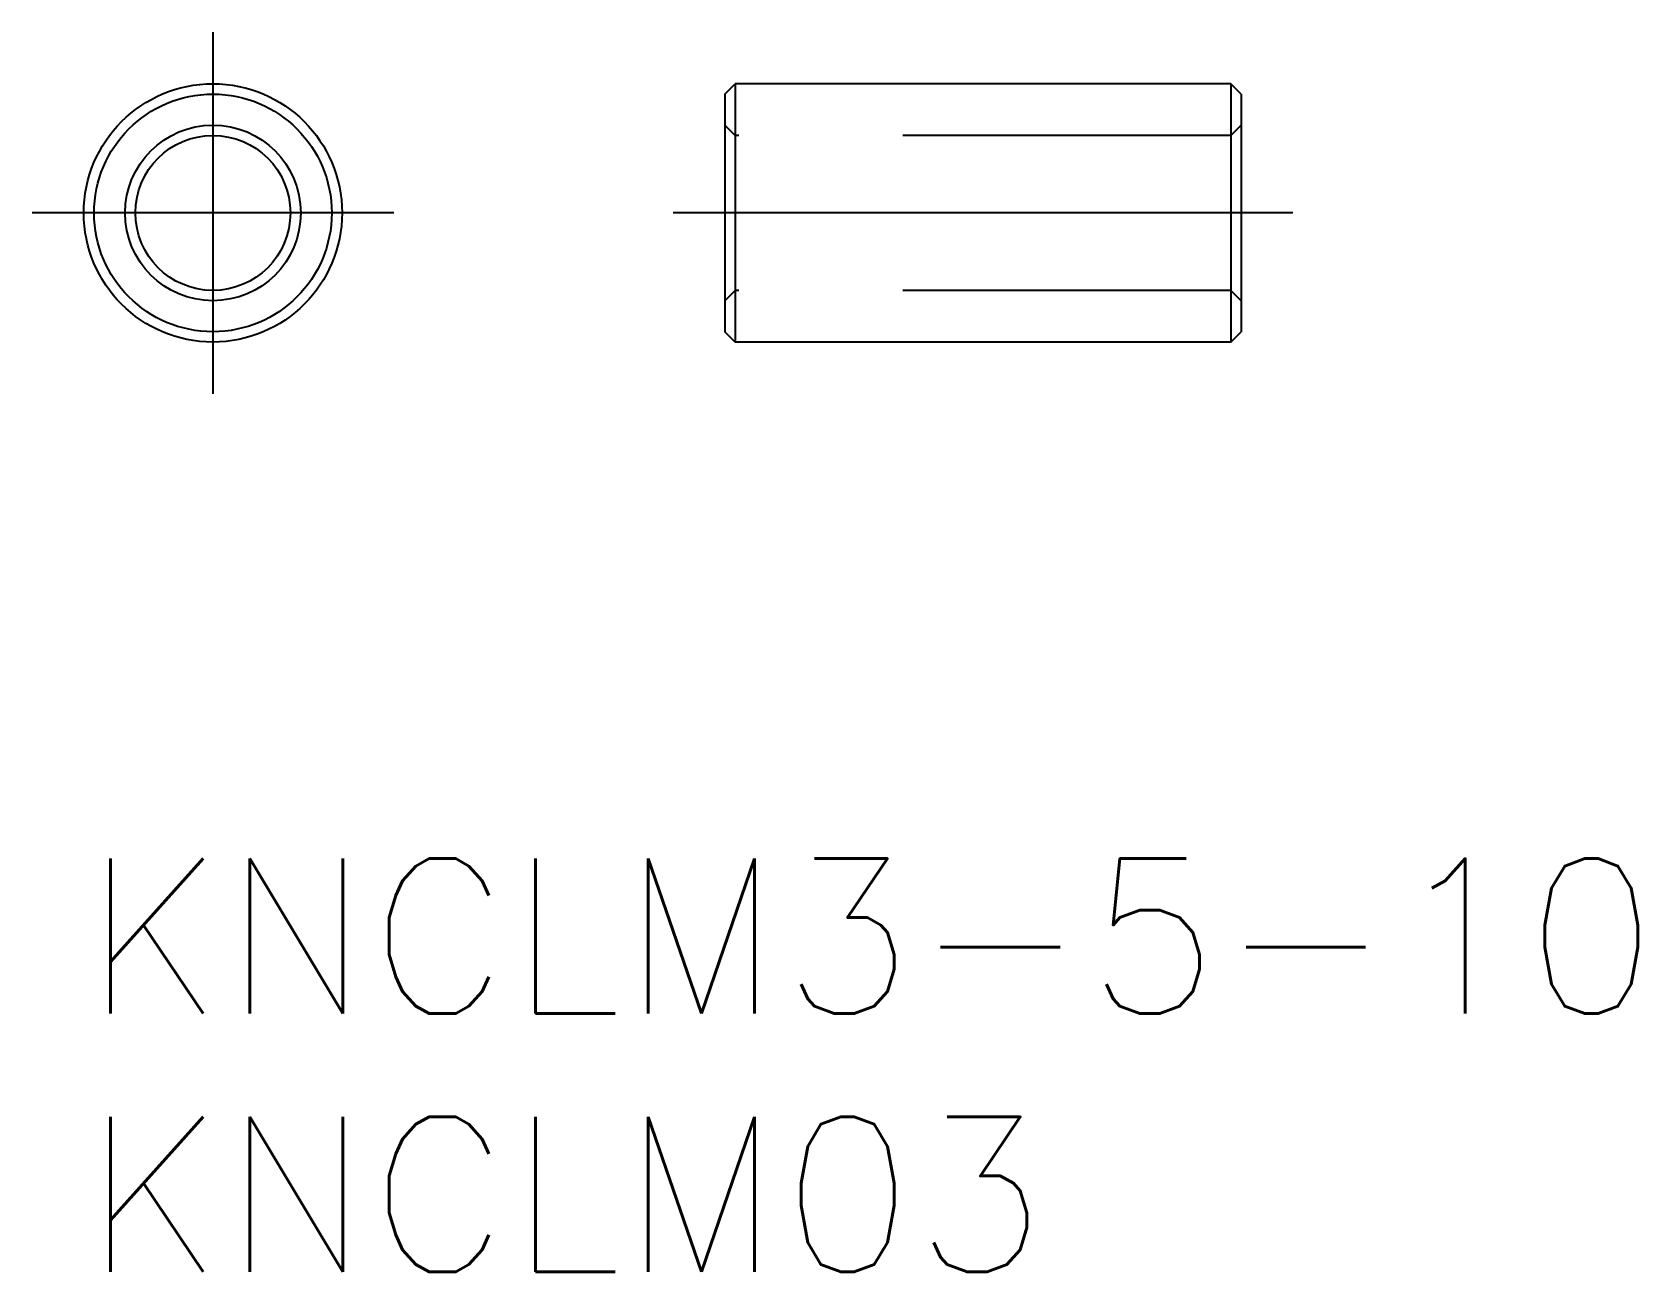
# Model space of a CAD drawing. Extents: x -1 to 30.1, y -8 to 16.
import ezdxf

# ---------------------------------------------------------------- set-up
doc = ezdxf.new("R2010")
doc.units = 0
doc.header["$LTSCALE"] = 0.5
doc.linetypes.add('CENTER', pattern=[50.8, 31.75, -6.35, 6.35, -6.35])
doc.linetypes.add('DASHED', pattern=[19.05, 12.7, -6.35])
for name, color, linetype in [('MSM_CENTER', 1, 'CENTER'), ('MSM_CONTINUOUS', 7, 'CONTINUOUS'), ('MSM_DASHED', 4, 'DASHED'), ('MSM_PART_NUMBER', 7, 'CONTINUOUS')]:
    doc.layers.add(name, color=color, linetype=linetype)
doc.styles.get("Standard").update_dxf_attribs({"font": 'txt.shx', "height": 1, "bigfont": 'bigfont.shx'})

# ---------------------------------------------------------------- blocks, each defined once
blk = doc.blocks.new('*U11')
at = {"layer": 'MSM_PART_NUMBER'}
blk.add_text('KNCLM3-5-10', height=3, dxfattribs=at).set_placement((0, -3))
blk = doc.blocks.new('*U12')
at = {"layer": 'MSM_PART_NUMBER'}
blk.add_text('KNCLM03', height=3, dxfattribs=at).set_placement((0, -8))

msp = doc.modelspace()

# ---------------------------------------------------------------- linework, layer by layer
at = {"layer": 'MSM_CENTER'}
for p, q in [((2.5, 16), (2.5, 9)), ((6, 12.5), (-1, 12.5)), ((23.407, 12.5), (11.407, 12.5))]:
    msp.add_line(p, q, dxfattribs=at)
at = {"layer": 'MSM_CONTINUOUS'}
for p, q in [((12.407, 14.8), (12.607, 15)), ((22.207, 15), (12.607, 15)), ((12.607, 15), (12.607, 10)), ((22.407, 14.8), (22.207, 15)), ((22.207, 15), (22.207, 10)), ((12.407, 14.8), (12.407, 10.2)), ((22.407, 14.8), (22.407, 10.2)), ((12.607, 10), (12.407, 10.2)), ((22.207, 10), (12.607, 10)), ((22.207, 10), (22.407, 10.2))]:
    msp.add_line(p, q, dxfattribs=at)
for radius in [2.5, 2.3, 1.7, 1.5]:
    msp.add_circle((2.5, 12.5), radius, dxfattribs=at)
at = {"layer": 'MSM_DASHED'}
for p, q in [((12.607, 14), (12.407, 14.2)), ((22.207, 14), (12.607, 14)), ((22.207, 14), (22.407, 14.2)), ((12.607, 11), (12.407, 10.8)), ((22.207, 11), (12.607, 11)), ((22.207, 11), (22.407, 10.8))]:
    msp.add_line(p, q, dxfattribs=at)

# ---------------------------------------------------------------- block references
at = {"layer": 'MSM_CONTINUOUS'}
for name in ['*U11', '*U12']:
    msp.add_blockref(name, (0, 0), dxfattribs=at)

doc.saveas('drawing.dxf')
